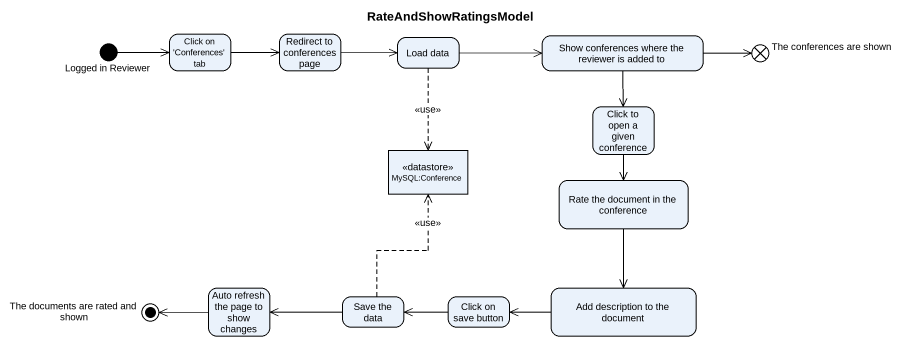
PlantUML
@startuml
title RateAndShowRatingsModel
hide empty description
state "Logged in Reviewer" as Logged_in_Reviewer <<start>>
state "Click on 'Conferences' tab" as Click_on_Conferences_tab
state "Redirect to conferences page" as Redirect_to_conferences_page
state "Load data" as Load_data
state "Show conferences where the reviewer is added to" as Show_conferences_where_the
state "The conferences are shown" as The_conferences_are_shown <<end>>
state "Click to open a given conference" as Click_to_open_a_given
state "MySQL:Conference" as MySQL_Conference <<datastore>>
state "Rate the document in the conference" as Rate_the_document_in_the
state "Auto refresh the page to show changes" as Auto_refresh_the_page_to
state "Add description to the document" as Add_description_to_the
state "The documents are rated and shown" as The_documents_are_rated_and <<end>>
state "Save the data" as Save_the_data
state "Click on save button" as Click_on_save_button
Logged_in_Reviewer -right-> Click_on_Conferences_tab
Click_on_Conferences_tab -right-> Redirect_to_conferences_page
Redirect_to_conferences_page -right-> Load_data
Load_data -right-> Show_conferences_where_the
Load_data -[dashed]-> MySQL_Conference : <<use>>
Show_conferences_where_the -right-> The_conferences_are_shown
Show_conferences_where_the --> Click_to_open_a_given
Click_to_open_a_given --> Rate_the_document_in_the
Rate_the_document_in_the --> Add_description_to_the
Auto_refresh_the_page_to -left-> The_documents_are_rated_and
Add_description_to_the -left-> Click_on_save_button
Save_the_data -up[dashed]-> MySQL_Conference : <<use>>
Save_the_data -left-> Auto_refresh_the_page_to
Click_on_save_button -left-> Save_the_data
@enduml
